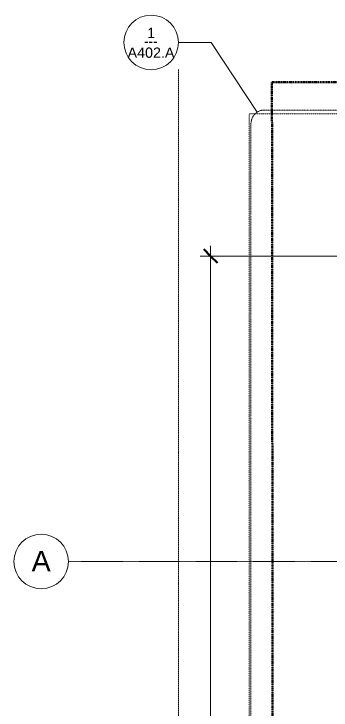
# Model space of a CAD drawing. Header units: inches. Extents: x -4218 to -1814, y 9706 to 12426.
# Drawn here: x -4217 to -3938, y 11717 to 12329 of the extents above; entities that cross this region are included whole.
import ezdxf

# ---------------------------------------------------------------- set-up
doc = ezdxf.new("R2010")
doc.units = ezdxf.units.IN
doc.header["$MEASUREMENT"] = 0
for name, pattern in [('Aligning Line 1_8_', [0.25, 0.125, -0.125]), ('Dash Dot 3_16_', [0.3125, 0.1875, -0.0625, 0, -0.0625]), ('Double Dash 3_8_', [1, 0.375, -0.125, 0.125, -0.125, 0.125, -0.125]), ('Grid Line 1_2_', [0.875, 0.5, -0.125, 0.125, -0.125])]:
    doc.linetypes.add(name, pattern=pattern)
for name, color, linetype, lineweight in [('0-1', 7, 'Continuous', 5), ('0-3', 147, 'Aligning Line 1_8_', 9), ('0-4', 165, 'Continuous', 5), ('A-ANNO-DIMS', 211, 'Continuous', 9), ('A-ANNO-DIMS-96', 211, 'Continuous', 9), ('A-ANNO-SYMB', 150, 'Continuous', 9), ('A-ANNO-SYMB-1', 150, 'Dash Dot 3_16_', 9), ('C-PROP-LINE-1', 250, 'Double Dash 3_8_', 50), ('G-ANNO-SYMB-1', 147, 'Aligning Line 1_8_', 9), ('S-GRID-1', 1, 'Grid Line 1_2_', 9), ('S-GRID-IDEN', 1, 'Continuous', 9), ('S-GRID-IDEN-1', 147, 'Continuous', 9)]:
    doc.layers.add(name, color=color, linetype=linetype, lineweight=lineweight)
doc.styles.add('Arial', font='arial.ttf', dxfattribs={"height": 18})
doc.styles.add('Arial_1', font='arial.ttf', dxfattribs={"height": 9})
doc.styles.add('Century Gothic', font='ufonts.com_century-gothic.ttf', dxfattribs={"height": 9})
doc.styles.add('Century Gothic_1', font='ufonts.com_century-gothic.ttf', dxfattribs={"height": 0.09375})
doc.dimstyles.new('OD__1_8__Tol__', dxfattribs={"dimscale": 12, "dimtxt": 9.397514, "dimasz": 1, "dimexe": 0.75, "dimexo": 0.5, "dimgap": 0.125, "dimtad": 1, "dimdec": 3, "dimrnd": 0.125, "dimzin": 3, "dimdsep": 46, "dimlunit": 4, "dimtxsty": 'Century Gothic', "dimblk1": 'OBLIQUE', "dimblk2": 'OBLIQUE', "dimsah": 1, "dimcen": 0.09, "dimdle": 0.75, "dimazin": 0, "dimtfac": 1, "dimtdec": 4, "dimtix": 1, "dimtmove": 0, "dimatfit": 3, "dimfxl": 1, "dimtvp": 1, "dimtfill": 1, "dimfrac": 2, "dimtolj": 1, "dimtzin": 0, "dimarcsym": 2})

# ---------------------------------------------------------------- blocks, each defined once
blk = doc.blocks.new('CTR - 1st Phase - Unit Layouts_rvt-1-FLOOR PLAN - 2ND FLOOR')
at = {"layer": 'G-ANNO-SYMB-1'}
for p in [(-4009.53, 9846.28), (-1910.87, 12240.75)]:
    blk.add_line(p, (-4009.53, 12240.75), dxfattribs=at)
blk = doc.blocks.new('Family - ___-1878357-FLOOR PLAN - 2ND FLOOR')
at = {"layer": 'C-PROP-LINE-1'}
for q in [(-1910.87, 12268.69), (-3987.01, 9767.34)]:
    blk.add_line((-3989.61, 12268.69), q, dxfattribs=at)
blk = doc.blocks.new('Grid - Grid Head - Circle-50561-FLOOR PLAN - 2ND FLOOR')
at = {"layer": 'S-GRID-IDEN-1'}
for start, end in [(360, 180), (180, 360)]:
    blk.add_arc((0, 0), 0.25, start, end, dxfattribs=at)
blk = doc.blocks.new('CTR - 1st Phase - Shell_rvt-1-FLOOR PLAN - 2ND FLOOR')
at = {"layer": 'G-ANNO-SYMB-1'}
blk.add_line((-4071.96, 9756.53), (-4071.96, 12280.04), dxfattribs=at)
at = {"layer": 'S-GRID-1'}
blk.add_line((-1814.21, 11847.19), (-4168.71, 11847.19), dxfattribs=at)
at = {"layer": '0-3'}
blk.add_blockref('Family - ___-1878357-FLOOR PLAN - 2ND FLOOR', (0, 0), dxfattribs=at)
at = {"layer": '0-4', "xscale": 95.99999999999994, "yscale": 95.99999999999994, "zscale": 95.99999999999994, "rotation": 89.99999999999987}
blk.add_blockref('Grid - Grid Head - Circle-50561-FLOOR PLAN - 2ND FLOOR', (-4192.71, 11847.19), dxfattribs=at)
at = {"layer": 'S-GRID-IDEN', "insert": (-4201.12, 11856.57), "char_height": 18, "width": 20.301, "attachment_point": 1, "style": 'Arial'}
blk.add_mtext('A', dxfattribs=at)
blk = doc.blocks.new('CTR - 1st Phase -Stairs _ Elevators_rvt-1-FLOOR PLAN - 2ND FLOOR')
at = {"layer": 'G-ANNO-SYMB-1'}
blk.add_line((-4071.96, 9706.24), (-4071.96, 12280.04), dxfattribs=at)
blk = doc.blocks.new('DIMBLOCK7-FLOOR PLAN - 2ND FLOOR')
at = {"layer": 'A-ANNO-DIMS-96'}
for p, q in [((-4043.68, 9973.94), (-4043.68, 12124.84)), ((-3862.29, 12115.84), (-4052.68, 12115.84)), ((-4043.68, 12115.84), (-3862.29, 12115.84)), ((-3862.29, 9982.94), (-4052.68, 9982.94)), ((-4043.68, 9982.94), (-3862.29, 9982.94))]:
    blk.add_line(p, q, dxfattribs=at)
at = {"layer": 'A-ANNO-DIMS-96', "lineweight": 50}
for p, q in [((-4043.68, 12115.84), (-4049.68, 12121.84)), ((-4043.68, 12115.84), (-4037.68, 12109.84)), ((-4043.68, 9982.94), (-4049.68, 9988.94)), ((-4043.68, 9982.94), (-4037.68, 9976.94))]:
    blk.add_line(p, q, dxfattribs=at)
at = {"layer": 'A-ANNO-DIMS-96', "color": 0, "insert": (-4056.71, 11015.16), "char_height": 9, "width": 82.1611, "attachment_point": 1, "rotation": 90, "line_spacing_factor": 0.984502, "style": 'Century Gothic', "bg_fill": 3, "box_fill_scale": 1.25, "bg_fill_color": 256, "bg_fill_true_color": 13158600, "bg_fill_transparency": 0}
blk.add_mtext('177\' - 8 7/8"', dxfattribs=at)
blk = doc.blocks.new('_Oblique')
at = {"color": 0, "linetype": 'ByBlock', "lineweight": -2}
blk.add_line((-0.5, -0.5), (0.5, 0.5), dxfattribs=at)
blk = doc.blocks.new('Floor Plan - Callout Head-565430-FLOOR PLAN - 2ND FLOOR')
at = {"layer": 'A-ANNO-SYMB'}
for start, end in [(360, 180), (180, 360)]:
    blk.add_arc((0, 0), 0.25, start, end, dxfattribs=at)
at = {"layer": 'A-ANNO-SYMB', "insert": (-0.0662, 0.0585), "char_height": 0.09375, "width": 0.160969, "attachment_point": 1, "style": 'Century Gothic_1'}
blk.add_mtext('---', dxfattribs=at)

msp = doc.modelspace()

# ---------------------------------------------------------------- linework, layer by layer
at = {"layer": 'A-ANNO-SYMB'}
for p, q in [((-4043.1335, 12303.68302), (-4071.92523, 12303.68302)), ((-4002.66738, 12242.27177), (-4043.1335, 12303.68302))]:
    msp.add_line(p, q, dxfattribs=at)
at = {"layer": 'A-ANNO-SYMB-1'}
msp.add_line((-2065.90437, 12244.25156), (-3996.0647, 12244.25156), dxfattribs=at)
msp.add_arc((-3996.0647, 12232.25156), 12, 90, 180, dxfattribs=at)

# ---------------------------------------------------------------- block references
at = {"layer": '0-1'}
for name in ['CTR - 1st Phase - Shell_rvt-1-FLOOR PLAN - 2ND FLOOR', 'CTR - 1st Phase -Stairs _ Elevators_rvt-1-FLOOR PLAN - 2ND FLOOR', 'CTR - 1st Phase - Unit Layouts_rvt-1-FLOOR PLAN - 2ND FLOOR']:
    msp.add_blockref(name, (0, 0), dxfattribs=at)
at = {"layer": 'A-ANNO-SYMB', "xscale": 95.99999999999994, "yscale": 95.99999999999994, "zscale": 95.99999999999994}
msp.add_blockref('Floor Plan - Callout Head-565430-FLOOR PLAN - 2ND FLOOR', (-4095.92523, 12303.68302), dxfattribs=at)

# ---------------------------------------------------------------- texts
at = {"layer": 'A-ANNO-SYMB', "char_height": 9, "attachment_point": 1, "style": 'Arial_1'}
for s, insert, width in [('1', (-4099.41515, 12316.58226), 8.484), ('A402.A', (-4116.6687, 12299.19805), 50.298)]:
    msp.add_mtext(s, dxfattribs=dict(at, insert=insert, width=width))

# ---------------------------------------------------------------- next in the draw order: dimensions: what is measured, and where the dimension line sits
at = {"layer": 'A-ANNO-DIMS'}
dim = msp.add_linear_dim(base=(-4043.67756, 12115.8394), p1=(-3856.28624, 9982.9394), p2=(-3856.28624, 12115.8394), angle=90, dimstyle='OD__1_8__Tol__', override={"dimpost": '<>', "dimfxl": 2132.9}, dxfattribs=at)
dim.commit()
dim.dimension.update_dxf_attribs({"geometry": 'DIMBLOCK7-FLOOR PLAN - 2ND FLOOR', "text_midpoint": (-4050.40257, 11049.3894)})

# ---------------------------------------------------------------- next in the draw order: linework, layer by layer
at = {"layer": 'A-ANNO-SYMB-1'}
msp.add_line((-4008.0647, 12232.25156), (-4008.0647, 11056.25156), dxfattribs=at)

doc.saveas('drawing.dxf')
